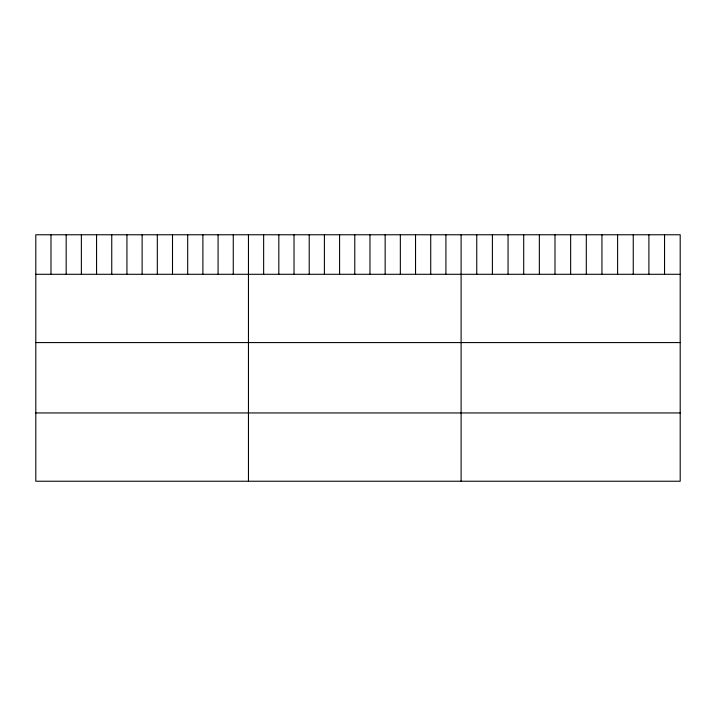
<?xml version="1.0" encoding="UTF-8"?>
<svg xmlns="http://www.w3.org/2000/svg" width="716" height="716" viewBox="0 0 716 716"><rect width="100%" height="100%" fill="white"/><g stroke="black" fill="none" stroke-linecap="round" stroke-linejoin="round"><path stroke-width="1.07" d="M680.2 274.291L680.2 481.233L35.8 481.233L35.8 234.767L680.2 234.767L680.2 274.291L35.8 274.291M35.8 342.579L680.2 342.579M35.8 412.944L680.2 412.944M664.546 234.767L664.546 274.291M648.902 234.767L648.902 274.291M633.248 234.767L633.248 274.291M617.604 234.767L617.604 274.291M601.95 234.767L601.95 274.291M586.306 234.767L586.306 274.291M570.652 234.767L570.652 274.291M554.998 234.767L554.998 274.291M539.354 234.767L539.354 274.291M523.7 234.767L523.7 274.291M508.056 234.767L508.056 274.291M492.402 234.767L492.402 274.291M476.758 234.767L476.758 274.291M461.104 234.767L461.104 481.233M445.916 234.767L445.916 274.291M430.728 234.767L430.728 274.291M415.54 234.767L415.54 274.291M400.342 234.767L400.342 274.291M385.154 234.767L385.154 274.291M369.966 234.767L369.966 274.291M354.778 234.767L354.778 274.291M339.59 234.767L339.59 274.291M324.402 234.767L324.402 274.291M309.214 234.767L309.214 274.291M294.016 234.767L294.016 274.291M278.828 234.767L278.828 274.291M263.64 234.767L263.64 274.291M248.452 234.767L248.452 481.233M233.264 234.767L233.264 274.291M218.076 234.767L218.076 274.291M202.888 234.767L202.888 274.291M187.69 234.767L187.69 274.291M172.502 234.767L172.502 274.291M157.314 234.767L157.314 274.291M142.126 234.767L142.126 274.291M126.938 234.767L126.938 274.291M111.75 234.767L111.75 274.291M96.562 234.767L96.562 274.291M81.364 234.767L81.364 274.291M66.176 234.767L66.176 274.291M50.988 234.767L50.988 274.291"/></g></svg>
